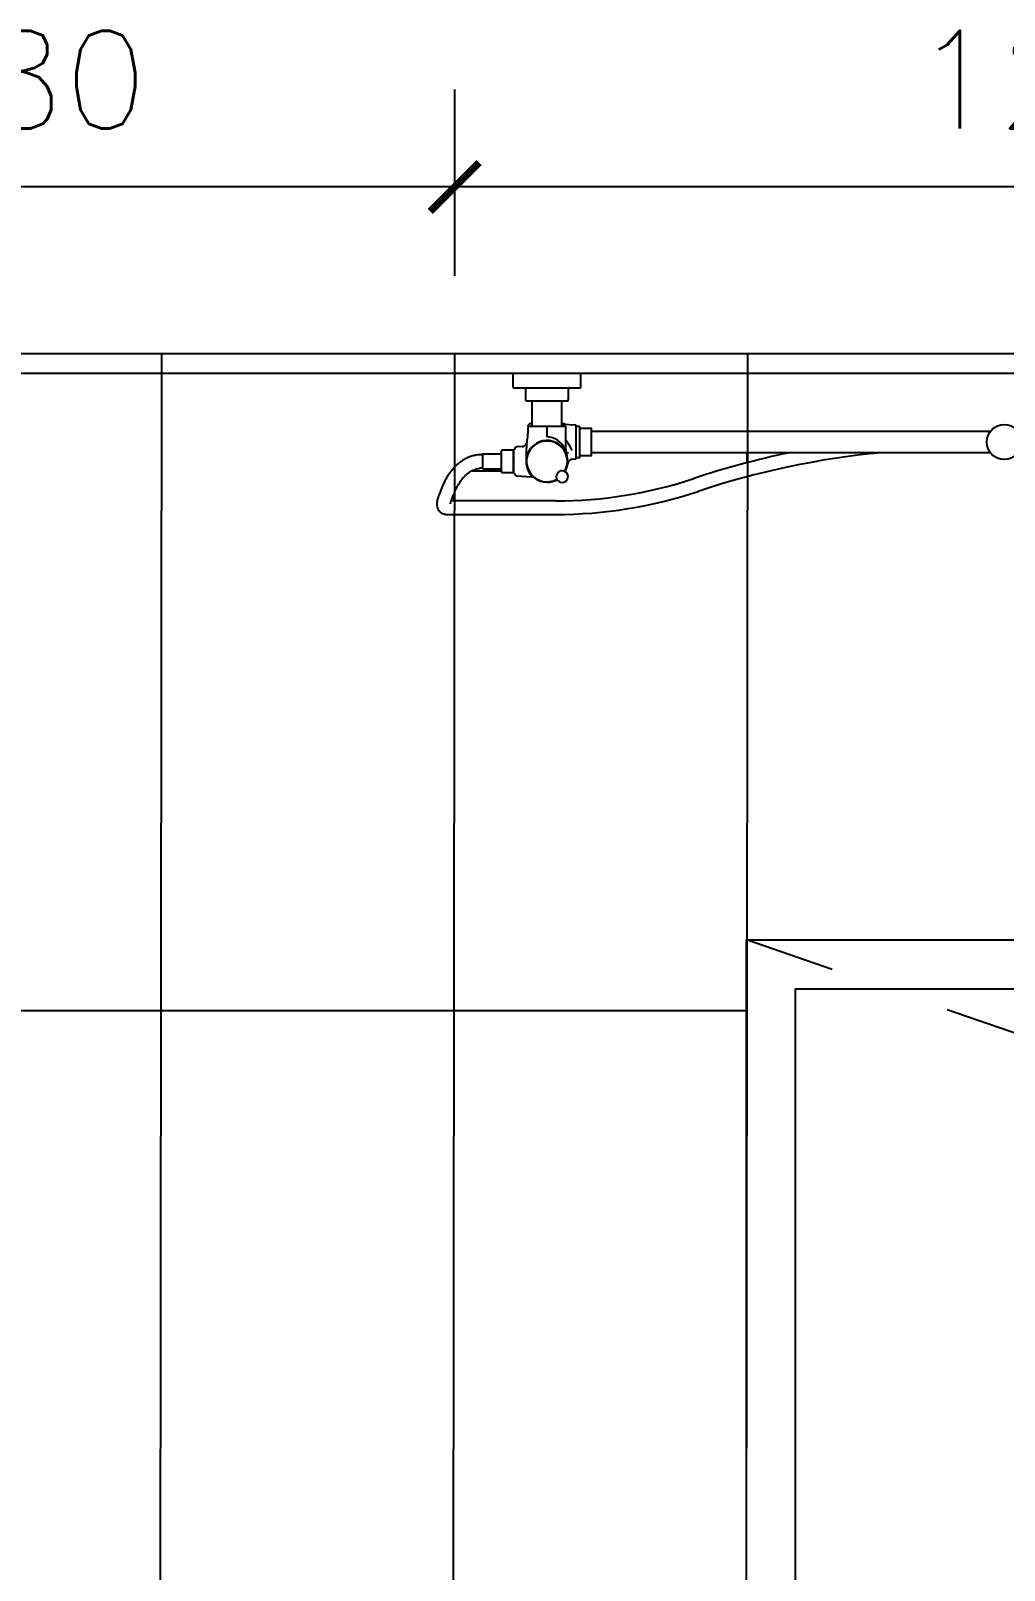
# Model space of a CAD drawing. Header units: centimetres. Extents: x -1797 to 2001, y -8788 to 1856.
# Drawn here: x -1637.1 to -1537.4, y -4893.9 to -4736.2 of the extents above; entities that cross this region are included whole.
import ezdxf

# ---------------------------------------------------------------- set-up
doc = ezdxf.new("R2010")
doc.units = ezdxf.units.CM
doc.header["$LTSCALE"] = 100
doc.header["$MEASUREMENT"] = 0
doc.header["$PDMODE"] = 35
doc.linetypes.add('HIDDEN', pattern=[0.375, 0.25, -0.125])
for name, color, linetype in [('DIM', 1, 'Continuous'), ('HATCH', 8, 'Continuous'), ('ID_Flooring_02', 127, 'Continuous'), ('ID_Furniture-Fixed_02', 145, 'Continuous'), ('WALL-01', 7, 'Continuous'), ('WALL-04', 1, 'Continuous'), ('WINDOWS', 1, 'Continuous')]:
    doc.layers.add(name, color=color, linetype=linetype)
doc.styles.add('ROMANS', font='romans')
doc.dimstyles.new('AS-17-100', dxfattribs={"dimtxt": 10, "dimasz": 5, "dimexe": 10, "dimexo": 10, "dimgap": 6, "dimtad": 1, "dimtoh": 1, "dimdec": 0, "dimdsep": 46, "dimtxsty": 'ROMANS', "dimblk1": 'ARCHTICK', "dimblk2": 'ARCHTICK', "dimsah": 1, "dimcen": 25, "dimdle": 10, "dimclrd": 1, "dimclre": 1, "dimclrt": 2, "dimadec": 0, "dimazin": 0, "dimtfac": 1, "dimtdec": 0, "dimtofl": 0, "dimtmove": 2, "dimatfit": 3, "dimldrblk": 'ARCHTICK', "dimfxl": 1, "dimtolj": 1, "dimtzin": 0, "dimarcsym": 0})

# ---------------------------------------------------------------- blocks, each defined once
blk = doc.blocks.new('SHOWE')
at = {"layer": 'ID_Furniture-Fixed_02'}
for p, q in [((3642.85, -5501.49), (3642.85, -5542.33)), ((3645.02, -5542.33), (3645.02, -5501.49)), ((3646.04, -5526.4), (3645.02, -5526.4)), ((3642.55, -5542.38), (3642.55, -5543.47)), ((3645.28, -5542.33), (3642.6, -5542.33)), ((3645.33, -5543.47), (3645.33, -5542.38)), ((3636.91, -5543.47), (3636.91, -5550.33)), ((3638.3, -5543.42), (3636.96, -5543.42)), ((3638.4, -5550.28), (3638.4, -5543.52)), ((3642.2, -5543.92), (3642.15, -5545.36)), ((3645.67, -5543.92), (3642.2, -5543.92)), ((3642.35, -5543.57), (3642.35, -5543.92)), ((3645.48, -5543.52), (3642.4, -5543.52)), ((3645.53, -5543.92), (3645.53, -5543.57)), ((3645.68, -5544.21), (3645.67, -5543.92)), ((3639.6, -5544.71), (3638.5, -5544.71)), ((3639.7, -5548.99), (3639.7, -5544.81)), ((3642.32, -5545.36), (3639.7, -5545.36)), ((3642.32, -5548.84), (3642.32, -5544.96)), ((3644.65, -5544.96), (3642.35, -5544.96)), ((3644.65, -5544.96), (3644.65, -5545.08)), ((3645.26, -5544.87), (3644.98, -5544.93)), ((3645.03, -5544.79), (3645.03, -5544.71)), ((3645.03, -5544.79), (3645.03, -5544.71)), ((3645.26, -5544.87), (3645.26, -5544.87)), ((3646.92, -5545.01), (3646.92, -5545.01)), ((3647.01, -5544.98), (3647.01, -5544.98)), ((3642.35, -5546.9), (3643.22, -5546.9)), ((3643.22, -5546.9), (3643.39, -5546.9)), ((3647.85, -5545.81), (3647.84, -5545.81)), ((3649.97, -5546.01), (3649.97, -5547.53)), ((3651.36, -5547.53), (3651.36, -5546.01)), ((3639.7, -5548.44), (3642.32, -5548.44)), ((3647.41, -5549.94), (3647.49, -5548.5)), ((3649.97, -5547.53), (3649.97, -5555.05)), ((3651.36, -5555.05), (3651.36, -5547.53)), ((3636.96, -5550.38), (3638.3, -5550.38)), ((3638.5, -5549.09), (3639.6, -5549.09)), ((3644.41, -5549.44), (3644.43, -5549.94)), ((3644.68, -5550.23), (3644.68, -5550.28)), ((3647.17, -5550.28), (3644.68, -5550.28)), ((3646.98, -5550.33), (3644.87, -5550.33)), ((3645, -5550.28), (3645, -5550.33)), ((3646.85, -5550.33), (3646.85, -5550.28)), ((3646.91, -5550.28), (3646.91, -5550.33)), ((3647.17, -5550.28), (3647.17, -5550.23)), ((3644.78, -5550.43), (3644.78, -5551.47)), ((3646.97, -5551.57), (3644.88, -5551.57)), ((3645.18, -5551.57), (3645.18, -5553.46)), ((3646.67, -5553.46), (3646.67, -5551.57)), ((3646.91, -5551.57), (3646.91, -5554.65)), ((3647.07, -5551.47), (3647.07, -5550.43)), ((3646.67, -5553.46), (3645.18, -5553.46)), ((3645.23, -5553.46), (3645.23, -5553.5)), ((3646.62, -5553.5), (3646.62, -5553.46)), ((3649.97, -5555.05), (3649.97, -5556.71)), ((3651.36, -5557.07), (3651.36, -5555.05)), ((3649.97, -5556.4), (3649.21, -5556.4))]:
    blk.add_line(p, q, dxfattribs=at)
blk.add_circle((3643.94, -5500.07), 1.79, dxfattribs=at)
for centre, radius, start, end in [((3729.28, -5504.62), 84.64, 185.4844, 198.4548), ((3729.28, -5504.62), 86.03, 191.67, 198.4548), ((3605.26, -5546.01), 46.1, 0, 18.4548), ((3605.26, -5546.01), 44.71, 0, 18.4548), ((3642.6, -5542.38), 0.0497, 90, 180), ((3645.28, -5542.38), 0.0497, 0, 90), ((3636.96, -5543.47), 0.0497, 90, 180), ((3638.3, -5543.52), 0.0994, 0, 90), ((3642.4, -5543.57), 0.0497, 90, 180), ((3642.5, -5543.47), 0.0497, 270, 0), ((3645.38, -5543.47), 0.0497, 180, 270), ((3645.48, -5543.57), 0.0497, 0, 90), ((3638.5, -5544.62), 0.0994, 180, 270), ((3639.6, -5544.81), 0.0994, 0, 90), ((3641.75, -5545.18), 0.303, 323.5001, 351.8802), ((3642.35, -5545.27), 0.303, 127.2888, 171.8802), ((3642.35, -5545.27), 0.303, 90, 95.5177), ((3645.45, -5546.98), 2.06, 112.7941, 177.7779), ((3646.73, -5548.64), 4.73, 114.1903, 128.9994), ((3645.92, -5546.9), 2.14, 60.6885, 0), ((3645.92, -5546.9), 2.09, 60.7366, 29.2634), ((3644.65, -5543.37), 1.59, 270, 282.0783), ((3645.21, -5544.6), 0.271, 280.3052, 287.5501), ((3646.28, -5544.19), 0.596, 182, 262.5532), ((3647.48, -5545.35), 0.596, 162.1923, 287.8077), ((3647.48, -5545.35), 0.596, 153.3317, 162.1923), ((3647.49, -5545.33), 0.596, 0, 156.1915), ((3647.49, -5545.33), 0.596, 134.7169, 143.1969), ((3647.49, -5545.33), 0.596, 294.8348, 0), ((3647.49, -5545.33), 0.596, 43.7976, 59.0042), ((3647.48, -5545.35), 0.596, 287.8077, 296.6683), ((3645.92, -5546.9), 2.14, 0, 29.9318), ((3647.49, -5545.33), 0.596, 306.8031, 315.3693), ((3641.75, -5548.62), 0.303, 8.1198, 36.4999), ((3642.35, -5548.54), 0.303, 188.1198, 264.4823), ((3647.99, -5548.54), 0.499, 141.5954, 176.9341), ((3636.96, -5550.33), 0.0497, 180, 270), ((3638.3, -5550.28), 0.0994, 270, 0), ((3638.5, -5549.19), 0.0994, 90, 180), ((3639.6, -5548.99), 0.0994, 270, 0), ((3642.35, -5548.54), 0.303, 264.4823, 270), ((3644.12, -5547.51), 1.47, 258.3399, 266.4041), ((3644.1, -5547.99), 0.994, 265.9665, 266.8165), ((3645.35, -5526.33), 22.69, 266.6552, 267.2047), ((3644.01, -5549.38), 0.397, 85.9665, 86.5638), ((3645.92, -5515.26), 33.78, 266.8165, 267.1536), ((3643.9, -5549.47), 0.511, 2.7622, 72.8381), ((3645.92, -5515.26), 33.78, 267.1536, 270), ((3644.74, -5549.93), 0.303, 183, 259.6704), ((3644.88, -5550.43), 0.0994, 95.7392, 180), ((3646.97, -5550.43), 0.0994, 0, 84.2608), ((3647.11, -5549.93), 0.303, 280.3296, 357), ((3644.88, -5551.47), 0.0994, 180, 270), ((3646.97, -5551.47), 0.0994, 270, 0), ((3649.75, -5553.5), 4.52, 180.0026, 184.7056), ((3649.75, -5553.5), 3.13, 180.003, 184.7067)]:
    blk.add_arc(centre, radius, start, end, dxfattribs=at)
blk.add_open_spline([(3642.35, -5548.84), (3642.94, -5548.86), (3643.49, -5548.9), (3643.98, -5548.97)], degree=3, dxfattribs=at)
for points, knots in [([(3645.24, -5553.87), (3645.27, -5554.06), (3645.31, -5554.36), (3645.45, -5554.81), (3645.61, -5555.18), (3645.81, -5555.53), (3646.02, -5555.83), (3646.24, -5556.09), (3646.42, -5556.28), (3646.57, -5556.43), (3646.69, -5556.53), (3646.82, -5556.64), (3647, -5556.78), (3647.26, -5556.97), (3647.61, -5557.19), (3648.02, -5557.4), (3648.27, -5557.51), (3648.42, -5557.58)], [0, 0, 0, 0, 0.093251, 0.177624, 0.253748, 0.32188, 0.400412, 0.465065, 0.520251, 0.556238, 0.587506, 0.615518, 0.656503, 0.723308, 0.812693, 0.910463, 1, 1, 1, 1]), ([(3648.95, -5556.29), (3648.85, -5556.25), (3648.71, -5556.19), (3648.46, -5556.06), (3648.24, -5555.94), (3648.03, -5555.8), (3647.85, -5555.68), (3647.71, -5555.57), (3647.58, -5555.46), (3647.44, -5555.33), (3647.24, -5555.13), (3646.99, -5554.81), (3646.79, -5554.44), (3646.67, -5554.06), (3646.64, -5553.87), (3646.63, -5553.76)], [0, 0, 0, 0, 0.086752, 0.148109, 0.243085, 0.31264, 0.368482, 0.42836, 0.466919, 0.512281, 0.596883, 0.704635, 0.841069, 0.927145, 1, 1, 1, 1]), ([(3650.27, -5556.79), (3650.27, -5556.79), (3650.25, -5556.79), (3650.17, -5556.77), (3650.06, -5556.73), (3649.89, -5556.68), (3649.66, -5556.59), (3649.34, -5556.45), (3649.1, -5556.35), (3648.95, -5556.29)], [0.4077726, 0.4077726, 0.4077726, 0.4077726, 0.4897716, 0.5402226, 0.6012882, 0.6762364, 0.7661133, 0.8726488, 1, 1, 1, 1]), ([(3648.42, -5557.58), (3648.55, -5557.63), (3648.76, -5557.72), (3649.06, -5557.84), (3649.33, -5557.95), (3649.56, -5558.03), (3649.79, -5558.11), (3650.01, -5558.16), (3650.23, -5558.18), (3650.45, -5558.18), (3650.68, -5558.14), (3650.91, -5558.03), (3651.09, -5557.86), (3651.21, -5557.71), (3651.3, -5557.51), (3651.34, -5557.31), (3651.35, -5557.17), (3651.36, -5557.11), (3651.36, -5557.07)], [0, 0, 0, 0, 0.086552, 0.163802, 0.232893, 0.304795, 0.3659, 0.439827, 0.504628, 0.563882, 0.641362, 0.713591, 0.749986, 0.806235, 0.890044, 0.948472, 0.976725, 1, 1, 1, 1])]:
    blk.add_open_spline(points, degree=3, knots=knots, dxfattribs=at)
blk = doc.blocks.new('_ARCHTICK')
at = {"color": 0, "linetype": 'ByBlock', "const_width": 0.15}
blk.add_lwpolyline([(-0.5, -0.5), (0.5, 0.5)], dxfattribs=at)
blk = doc.blocks.new('*D341')
at = {"layer": 'Defpoints', "color": 0, "transparency": 16777216}
for p in [(218, 793.33, 0), (237.11, 793.33), (172.51, 673.57, 0)]:
    blk.add_point(p, dxfattribs=at)
at = {"layer": 'DIM', "color": 1, "lineweight": -2, "transparency": 16777216}
for p, q in [((237.11, 663.57), (237.11, 803.33)), ((228, 793.33), (247.11, 793.33)), ((182.51, 673.57), (247.11, 673.57))]:
    blk.add_line(p, q, dxfattribs=at)
at = {"layer": 'DIM', "color": 1, "lineweight": -2, "transparency": 16777216, "xscale": 5, "yscale": 5, "zscale": 5}
for p, rotation in [((237.11, 793.33), 90), ((237.11, 673.57), 270)]:
    blk.add_blockref('_ARCHTICK', p, dxfattribs=dict(at, rotation=rotation))
at = {"layer": 'DIM', "color": 2, "transparency": 16777216, "insert": (248.11, 733.45), "char_height": 10, "attachment_point": 5, "rotation": 270, "style": 'ROMANS'}
blk.add_mtext('\\A1;120', dxfattribs=at)
blk = doc.blocks.new('*D342')
at = {"layer": 'Defpoints', "color": 0, "transparency": 16777216}
for p in [(220, 873.36, 0), (237.11, 873.36), (218, 793.33, 0)]:
    blk.add_point(p, dxfattribs=at)
at = {"layer": 'DIM', "color": 1, "lineweight": -2, "transparency": 16777216}
for p, q in [((237.11, 783.33), (237.11, 883.36)), ((230, 873.36), (247.11, 873.36)), ((228, 793.33), (247.11, 793.33))]:
    blk.add_line(p, q, dxfattribs=at)
at = {"layer": 'DIM', "color": 1, "lineweight": -2, "transparency": 16777216, "xscale": 5, "yscale": 5, "zscale": 5}
for p, rotation in [((237.11, 873.36), 90), ((237.11, 793.33), 270)]:
    blk.add_blockref('_ARCHTICK', p, dxfattribs=dict(at, rotation=rotation))
at = {"layer": 'DIM', "color": 2, "transparency": 16777216, "insert": (248.11, 833.35), "char_height": 10, "attachment_point": 5, "rotation": 270, "style": 'ROMANS'}
blk.add_mtext('\\A1;80', dxfattribs=at)
blk = doc.blocks.new('A$C5cec47ba')
at = {"layer": 'WINDOWS'}
for p, q in [((235, 85), (235, 15)), ((240, 85), (240, 15))]:
    blk.add_line(p, q, dxfattribs=at)
at = {"layer": 'WINDOWS', "color": 8, "linetype": 'HIDDEN'}
blk.add_lwpolyline([(120, 10), (235, 50), (120, 90)], dxfattribs=at)
at = {"layer": 'WINDOWS'}
blk.add_lwpolyline([(280, 90), (280, 10), (120, 10), (120, 90)], close=True, dxfattribs=at)
for points in [[(235, 15), (125, 15), (125, 85), (235, 85)], [(240, 85), (275, 85), (275, 15), (240, 15)]]:
    blk.add_lwpolyline(points, dxfattribs=at)
blk = doc.blocks.new('D')
at = {"layer": 'DIM'}
for base, p1, p2, picture, middle in [((237.11, 873.36), (218, 793.33, 0), (220, 873.36, 0), '*D342', (248.11, 833.35)), ((237.11, 793.33), (172.51, 673.57, 0), (218, 793.33, 0), '*D341', (248.11, 733.45))]:
    dim = blk.add_linear_dim(base=base, p1=p1, p2=p2, angle=270, dimstyle='AS-17-100', dxfattribs=at)
    dim.commit()
    dim.dimension.update_dxf_attribs({"geometry": picture, "text_midpoint": middle})

msp = doc.modelspace()

# ---------------------------------------------------------------- linework, layer by layer
at = {"layer": 'ID_Flooring_02'}
for p, q in [((-1623.87, -4979.32), (-1623.66, -4769.32, 0)), ((-1593.87, -4979.35), (-1593.66, -4769.35, 0)), ((-1563.87, -4979.32), (-1563.66, -4769.32, 0)), ((-1563.73, -4836.61, 0), (-1683.75, -4836.61, 0))]:
    msp.add_line(p, q, dxfattribs=at)
at = {"layer": 'WALL-01'}
msp.add_line((-1323.87, -4769.32), (-1683.67, -4769.32), dxfattribs=at)
at = {"layer": 'WALL-04'}
msp.add_line((-1373.87, -4771.32), (-1673.7, -4771.32), dxfattribs=at)

# ---------------------------------------------------------------- block references
at = {"layer": 'DIM'}
for name, p, rotation in [('D', (-800.34, -4989.32, 0), 89.99999999999997), ('SHOWE', (3962.68, -1134.41), 270)]:
    msp.add_blockref(name, p, dxfattribs=dict(at, rotation=rotation))
at = {"layer": 'HATCH'}
msp.add_blockref('A$C5cec47ba', (-1683.77, -4919.36, 0), dxfattribs=at)

doc.saveas('drawing.dxf')
